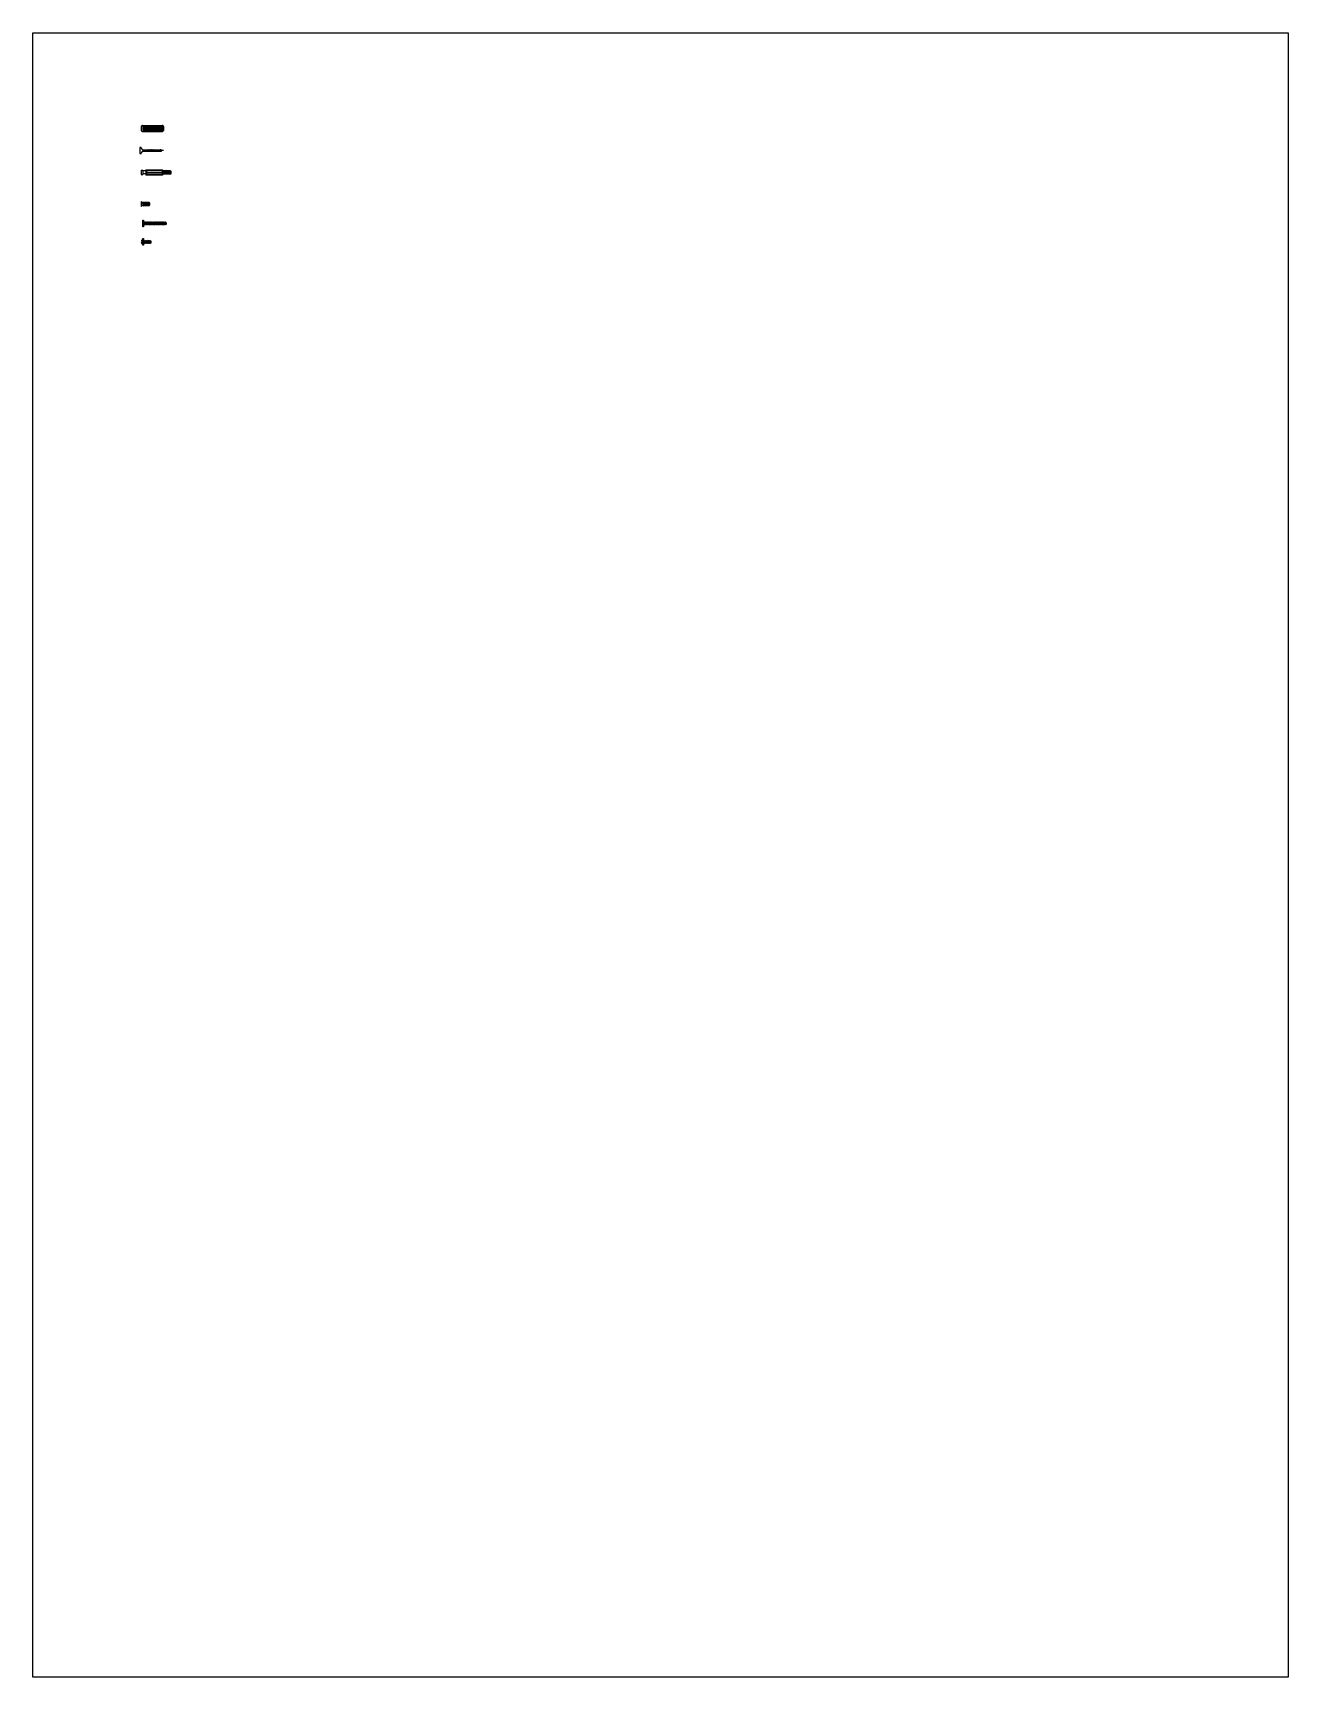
# Model space of a CAD drawing. Header units: inches. Extents: x 239 to 827, y 5 to 226.
# Drawn here: x 564 to 732.6, y 4.7 to 225.6 of the extents above; entities that cross this region are included whole.
import ezdxf

# ---------------------------------------------------------------- set-up
doc = ezdxf.new("R2010")
doc.units = ezdxf.units.IN
doc.header["$MEASUREMENT"] = 0
doc.layers.add('lc', color=1, linetype='Continuous')
doc.layers.add('Viti', color=3, linetype='Continuous')

# ---------------------------------------------------------------- blocks, each defined once
blk = doc.blocks.new('*U6')
blk.add_lwpolyline([(0, 0), (0, 0.1), (0.05, 0), (0.12, -0.4), (0.12, -0.5), (0.07, -0.4), (0, 0)])
blk = doc.blocks.new('*U7')
at = {"color": 0, "linetype": 'ByBlock', "lineweight": -2, "transparency": 16777216}
for p in [(42.38, 270.66), (42.6, 270.66), (42.81, 270.66), (43.03, 270.66), (43.24, 270.66)]:
    blk.add_blockref('*U6', p, dxfattribs=at)
blk = doc.blocks.new('118331')
for p, q in [((40.13, 264.93), (40.13, 264.33)), ((40.13, 264.93), (40.33, 264.93)), ((40.13, 264.33), (40.33, 264.33)), ((40.33, 264.93), (40.33, 264.33)), ((40.73, 264.83), (40.33, 264.83)), ((40.73, 264.43), (40.33, 264.43)), ((40.73, 264.98), (40.73, 264.28)), ((40.73, 264.98), (42.98, 264.98)), ((40.73, 264.8), (40.73, 264.45)), ((42.98, 264.28), (40.73, 264.28)), ((40.83, 264.98), (40.83, 264.68)), ((40.83, 264.93), (42.93, 264.93)), ((40.83, 264.68), (42.93, 264.68)), ((40.83, 264.58), (40.83, 264.28)), ((40.83, 264.58), (42.93, 264.58)), ((40.83, 264.33), (42.93, 264.33)), ((42.93, 264.98), (42.93, 264.68)), ((42.93, 264.58), (42.93, 264.28)), ((42.98, 264.98), (42.98, 264.28)), ((42.98, 264.83), (43.07, 264.83)), ((43.14, 264.43), (42.98, 264.43)), ((43.12, 264.83), (43.28, 264.83)), ((43.35, 264.43), (43.19, 264.43)), ((43.33, 264.83), (43.5, 264.83)), ((43.57, 264.43), (43.4, 264.43)), ((43.55, 264.83), (43.72, 264.83)), ((43.79, 264.43), (43.62, 264.43)), ((43.77, 264.83), (43.93, 264.83)), ((44, 264.43), (43.84, 264.43)), ((43.98, 264.83), (44.08, 264.83)), ((44.08, 264.43), (44.05, 264.43)), ((44.13, 264.78), (44.13, 264.48))]:
    blk.add_line(p, q)
for centre, start, end in [((44.08, 264.78), 360, 90), ((44.08, 264.48), 270, 0)]:
    blk.add_arc(centre, 0.05, start, end)
blk.add_blockref('*U7', (0.69, -5.83))
blk = doc.blocks.new('101350')
for p, q in [((40.13, 267.87), (40.13, 267.33)), ((40.15, 267.91), (40.27, 267.99)), ((40.15, 267.28), (40.27, 267.21)), ((40.28, 267.2), (40.28, 268)), ((40.29, 268), (42.96, 268)), ((40.38, 267.87), (42.88, 267.87)), ((40.38, 267.75), (42.88, 267.75)), ((40.38, 267.6), (42.88, 267.6)), ((40.38, 267.45), (42.88, 267.45)), ((40.38, 267.32), (42.88, 267.32)), ((42.98, 268), (42.98, 267.2)), ((43.11, 267.91), (42.99, 267.99)), ((43.11, 267.28), (42.99, 267.21)), ((43.13, 267.87), (43.13, 267.33)), ((40.29, 267.2), (42.96, 267.2))]:
    blk.add_line(p, q)
for centre, start, end in [((40.18, 267.87), 123.6901, 180), ((40.18, 267.33), 180, 236.3099), ((40.29, 267.95), 90, 123.6901), ((42.96, 267.95), 56.3099, 90), ((43.08, 267.87), 0, 56.3099), ((43.08, 267.33), 303.6901, 0), ((40.29, 267.25), 236.3099, 270), ((42.96, 267.25), 270, 303.6901)]:
    blk.add_arc(centre, 0.05, start, end)
blk = doc.blocks.new('*U8')
blk.add_lwpolyline([(0, 0), (0, 0.1), (0.05, 0), (0.12, -0.4), (0.12, -0.5), (0.07, -0.4), (0, 0)])
blk = doc.blocks.new('*U9')
at = {"color": 0, "linetype": 'ByBlock', "lineweight": -2, "transparency": 16777216}
for p in [(42.38, 270.66), (42.61, 270.66), (42.84, 270.66), (43.06, 270.66)]:
    blk.add_blockref('*U8', p, dxfattribs=at)
blk = doc.blocks.new('110853')
for p, q in [((40.13, 252.04), (40.13, 251.34)), ((40.13, 252.04), (40.25, 251.93)), ((40.57, 251.89), (40.39, 251.89)), ((40.79, 251.89), (40.62, 251.89)), ((41.02, 251.89), (40.84, 251.89)), ((41.18, 251.89), (41.07, 251.89)), ((41.23, 251.84), (41.23, 251.54)), ((40.25, 251.44), (40.13, 251.34)), ((40.41, 251.49), (40.38, 251.49)), ((40.64, 251.49), (40.46, 251.49)), ((40.87, 251.49), (40.69, 251.49)), ((41.09, 251.49), (40.92, 251.49)), ((41.18, 251.49), (41.14, 251.49))]:
    blk.add_line(p, q)
for centre, radius, start, end in [((40.38, 252.09), 0.2, 230.2432, 257.6604), ((41.18, 251.84), 0.05, 360, 90), ((40.38, 251.29), 0.2, 90, 129.7568), ((41.18, 251.54), 0.05, 270, 0)]:
    blk.add_arc(centre, radius, start, end)
blk.add_blockref('*U9', (-2.04, -18.77))
blk = doc.blocks.new('105021')
for p, q in [((40.46, 249.33), (40.43, 249.36)), ((40.43, 249.02), (40.47, 248.98)), ((40.48, 249.38), (40.46, 249.33)), ((40.49, 249.03), (40.46, 249.33)), ((40.47, 248.98), (40.49, 249.03)), ((40.53, 249.33), (40.48, 249.38)), ((40.49, 249.03), (40.54, 248.98)), ((40.55, 249.38), (40.53, 249.33)), ((40.56, 249.03), (40.53, 249.33)), ((40.54, 248.98), (40.56, 249.03)), ((40.6, 249.33), (40.55, 249.38)), ((40.56, 249.03), (40.61, 248.98)), ((40.62, 249.38), (40.6, 249.33)), ((40.63, 249.03), (40.6, 249.33)), ((40.61, 248.98), (40.63, 249.03)), ((40.67, 249.33), (40.62, 249.38)), ((40.63, 249.03), (40.68, 248.98)), ((40.69, 249.38), (40.67, 249.33)), ((40.7, 249.03), (40.67, 249.33)), ((40.68, 248.98), (40.7, 249.03)), ((40.74, 249.33), (40.69, 249.38)), ((40.7, 249.03), (40.75, 248.98)), ((40.76, 249.38), (40.74, 249.33)), ((40.77, 249.03), (40.74, 249.33)), ((40.75, 248.98), (40.77, 249.03)), ((40.81, 249.33), (40.76, 249.38)), ((40.77, 249.03), (40.82, 248.98)), ((40.83, 249.38), (40.81, 249.33)), ((40.84, 249.03), (40.81, 249.33)), ((40.82, 248.98), (40.84, 249.03)), ((40.88, 249.33), (40.83, 249.38)), ((40.84, 249.03), (40.89, 248.98)), ((40.9, 249.38), (40.88, 249.33)), ((40.91, 249.03), (40.88, 249.33)), ((40.89, 248.98), (40.91, 249.03)), ((40.95, 249.33), (40.9, 249.38)), ((40.91, 249.03), (40.96, 248.98)), ((40.97, 249.38), (40.95, 249.33)), ((40.98, 249.03), (40.95, 249.33)), ((40.96, 248.98), (40.98, 249.03)), ((41.02, 249.33), (40.97, 249.38)), ((40.98, 249.03), (41.03, 248.98)), ((41.04, 249.38), (41.02, 249.33)), ((41.05, 249.03), (41.02, 249.33)), ((41.03, 248.98), (41.05, 249.03)), ((41.09, 249.33), (41.04, 249.38)), ((41.05, 249.03), (41.1, 248.98)), ((41.11, 249.38), (41.09, 249.33)), ((41.12, 249.03), (41.09, 249.33)), ((41.1, 248.98), (41.12, 249.03)), ((41.16, 249.33), (41.11, 249.38)), ((41.12, 249.03), (41.17, 248.98)), ((41.18, 249.38), (41.16, 249.33)), ((41.19, 249.03), (41.16, 249.33)), ((41.17, 248.98), (41.19, 249.03)), ((41.23, 249.33), (41.18, 249.38)), ((41.19, 249.03), (41.24, 248.98)), ((41.25, 249.38), (41.23, 249.33)), ((41.26, 249.03), (41.23, 249.33)), ((41.24, 248.98), (41.26, 249.03)), ((41.3, 249.33), (41.25, 249.38)), ((41.26, 249.03), (41.31, 248.98)), ((41.32, 249.38), (41.3, 249.33)), ((41.33, 249.03), (41.3, 249.33)), ((41.31, 248.98), (41.33, 249.03)), ((41.37, 249.33), (41.32, 249.38)), ((41.33, 249.03), (41.38, 248.98)), ((41.4, 249.03), (41.37, 249.33)), ((41.37, 249.33), (41.4, 249.33)), ((41.38, 248.98), (41.4, 249.03)), ((41.4, 249.03), (41.4, 249.03)), ((41.43, 249.3), (41.43, 249.05))]:
    blk.add_line(p, q)
blk.add_lwpolyline([(40.33, 248.75), (40.33, 249.61, -0.414214), (40.35, 249.63), (40.41, 249.63, -0.414214), (40.43, 249.61), (40.43, 248.75, -0.414214), (40.41, 248.73), (40.35, 248.73, -0.414214)], format="xyb", close=True)
for centre, radius, start, end in [((40.54, 249.18), 0.406, 120.5102, 239.4898), ((41.4, 249.3), 0.025, 0, 90), ((41.4, 249.05), 0.025, 270, 0)]:
    blk.add_arc(centre, radius, start, end)
blk = doc.blocks.new('yf')
at = {"layer": 'Viti'}
for p, q in [((578.88, 200.14), (578.85, 200.17)), ((578.85, 199.83), (578.89, 199.79)), ((578.9, 200.19), (578.88, 200.14)), ((578.91, 199.84), (578.88, 200.14)), ((578.89, 199.79), (578.91, 199.84)), ((578.95, 200.14), (578.9, 200.19)), ((578.91, 199.84), (578.96, 199.79)), ((578.97, 200.19), (578.95, 200.14)), ((578.98, 199.84), (578.95, 200.14)), ((578.96, 199.79), (578.98, 199.84)), ((579.02, 200.14), (578.97, 200.19)), ((578.98, 199.84), (579.03, 199.79)), ((579.04, 200.19), (579.02, 200.14)), ((579.05, 199.84), (579.02, 200.14)), ((579.03, 199.79), (579.05, 199.84)), ((579.09, 200.14), (579.04, 200.19)), ((579.05, 199.84), (579.1, 199.79)), ((579.11, 200.19), (579.09, 200.14)), ((579.12, 199.84), (579.09, 200.14)), ((579.1, 199.79), (579.12, 199.84)), ((579.16, 200.14), (579.11, 200.19)), ((579.12, 199.84), (579.17, 199.79)), ((579.18, 200.19), (579.16, 200.14)), ((579.19, 199.84), (579.16, 200.14)), ((579.17, 199.79), (579.19, 199.84)), ((579.23, 200.14), (579.18, 200.19)), ((579.19, 199.84), (579.24, 199.79)), ((579.25, 200.19), (579.23, 200.14)), ((579.26, 199.84), (579.23, 200.14)), ((579.24, 199.79), (579.26, 199.84)), ((579.3, 200.14), (579.25, 200.19)), ((579.26, 199.84), (579.31, 199.79)), ((579.32, 200.19), (579.3, 200.14)), ((579.33, 199.84), (579.3, 200.14)), ((579.31, 199.79), (579.33, 199.84)), ((579.37, 200.14), (579.32, 200.19)), ((579.33, 199.84), (579.38, 199.79)), ((579.39, 200.19), (579.37, 200.14)), ((579.4, 199.84), (579.37, 200.14)), ((579.38, 199.79), (579.4, 199.84)), ((579.44, 200.14), (579.39, 200.19)), ((579.4, 199.84), (579.45, 199.79)), ((579.46, 200.19), (579.44, 200.14)), ((579.47, 199.84), (579.44, 200.14)), ((579.45, 199.79), (579.47, 199.84)), ((579.51, 200.14), (579.46, 200.19)), ((579.47, 199.84), (579.52, 199.79)), ((579.53, 200.19), (579.51, 200.14)), ((579.54, 199.84), (579.51, 200.14)), ((579.52, 199.79), (579.54, 199.84)), ((579.58, 200.14), (579.53, 200.19)), ((579.54, 199.84), (579.59, 199.79)), ((579.6, 200.19), (579.58, 200.14)), ((579.61, 199.84), (579.58, 200.14)), ((579.59, 199.79), (579.61, 199.84)), ((579.65, 200.14), (579.6, 200.19)), ((579.61, 199.84), (579.66, 199.79)), ((579.67, 200.19), (579.65, 200.14)), ((579.68, 199.84), (579.65, 200.14)), ((579.66, 199.79), (579.68, 199.84)), ((579.72, 200.14), (579.67, 200.19)), ((579.68, 199.84), (579.73, 199.79)), ((579.74, 200.19), (579.72, 200.14)), ((579.75, 199.84), (579.72, 200.14)), ((579.73, 199.79), (579.75, 199.84)), ((579.79, 200.14), (579.74, 200.19)), ((579.75, 199.84), (579.8, 199.79)), ((579.81, 200.19), (579.79, 200.14)), ((579.82, 199.84), (579.79, 200.14)), ((579.8, 199.79), (579.82, 199.84)), ((579.86, 200.14), (579.81, 200.19)), ((579.82, 199.84), (579.87, 199.79)), ((579.88, 200.19), (579.86, 200.14)), ((579.89, 199.84), (579.86, 200.14)), ((579.87, 199.79), (579.89, 199.84)), ((579.93, 200.14), (579.88, 200.19)), ((579.89, 199.84), (579.94, 199.79)), ((579.95, 200.19), (579.93, 200.14)), ((579.96, 199.84), (579.93, 200.14)), ((579.94, 199.79), (579.96, 199.84)), ((580, 200.14), (579.95, 200.19)), ((579.96, 199.84), (580.01, 199.79)), ((580.02, 200.19), (580, 200.14)), ((580.03, 199.84), (580, 200.14)), ((580.01, 199.79), (580.03, 199.84)), ((580.07, 200.14), (580.02, 200.19)), ((580.03, 199.84), (580.08, 199.79)), ((580.09, 200.19), (580.07, 200.14)), ((580.1, 199.84), (580.07, 200.14)), ((580.08, 199.79), (580.1, 199.84)), ((580.14, 200.14), (580.09, 200.19)), ((580.1, 199.84), (580.15, 199.79)), ((580.16, 200.19), (580.14, 200.14)), ((580.17, 199.84), (580.14, 200.14)), ((580.15, 199.79), (580.17, 199.84)), ((580.21, 200.14), (580.16, 200.19)), ((580.17, 199.84), (580.22, 199.79)), ((580.23, 200.19), (580.21, 200.14)), ((580.24, 199.84), (580.21, 200.14)), ((580.22, 199.79), (580.24, 199.84)), ((580.28, 200.14), (580.23, 200.19)), ((580.24, 199.84), (580.29, 199.79)), ((580.3, 200.19), (580.28, 200.14)), ((580.31, 199.84), (580.28, 200.14)), ((580.29, 199.79), (580.31, 199.84)), ((580.35, 200.14), (580.3, 200.19)), ((580.31, 199.84), (580.36, 199.79)), ((580.37, 200.19), (580.35, 200.14)), ((580.38, 199.84), (580.35, 200.14)), ((580.36, 199.79), (580.38, 199.84)), ((580.42, 200.14), (580.37, 200.19)), ((580.38, 199.84), (580.43, 199.79)), ((580.44, 200.19), (580.42, 200.14)), ((580.45, 199.84), (580.42, 200.14)), ((580.43, 199.79), (580.45, 199.84)), ((580.49, 200.14), (580.44, 200.19)), ((580.45, 199.84), (580.5, 199.79)), ((580.51, 200.19), (580.49, 200.14)), ((580.52, 199.84), (580.49, 200.14)), ((580.5, 199.79), (580.52, 199.84)), ((580.56, 200.14), (580.51, 200.19)), ((580.52, 199.84), (580.57, 199.79)), ((580.58, 200.19), (580.56, 200.14)), ((580.59, 199.84), (580.56, 200.14)), ((580.57, 199.79), (580.59, 199.84)), ((580.63, 200.14), (580.58, 200.19)), ((580.59, 199.84), (580.64, 199.79)), ((580.65, 200.19), (580.63, 200.14)), ((580.66, 199.84), (580.63, 200.14)), ((580.64, 199.79), (580.66, 199.84)), ((580.7, 200.14), (580.65, 200.19)), ((580.66, 199.84), (580.71, 199.79)), ((580.72, 200.19), (580.7, 200.14)), ((580.73, 199.84), (580.7, 200.14)), ((580.71, 199.79), (580.73, 199.84)), ((580.77, 200.14), (580.72, 200.19)), ((580.73, 199.84), (580.78, 199.79)), ((580.79, 200.19), (580.77, 200.14)), ((580.8, 199.84), (580.77, 200.14)), ((580.78, 199.79), (580.8, 199.84)), ((580.84, 200.14), (580.79, 200.19)), ((580.8, 199.84), (580.85, 199.79)), ((580.86, 200.19), (580.84, 200.14)), ((580.87, 199.84), (580.84, 200.14)), ((580.85, 199.79), (580.87, 199.84)), ((580.91, 200.14), (580.86, 200.19)), ((580.87, 199.84), (580.92, 199.79)), ((580.93, 200.19), (580.91, 200.14)), ((580.94, 199.84), (580.91, 200.14)), ((580.92, 199.79), (580.94, 199.84)), ((580.98, 200.14), (580.93, 200.19)), ((580.94, 199.84), (580.99, 199.79)), ((581, 200.19), (580.98, 200.14)), ((581.01, 199.84), (580.98, 200.14)), ((580.99, 199.79), (581.01, 199.84)), ((581.05, 200.14), (581, 200.19)), ((581.01, 199.84), (581.06, 199.79)), ((581.07, 200.19), (581.05, 200.14)), ((581.08, 199.84), (581.05, 200.14)), ((581.06, 199.79), (581.08, 199.84)), ((581.12, 200.14), (581.07, 200.19)), ((581.08, 199.84), (581.13, 199.79)), ((581.14, 200.19), (581.12, 200.14)), ((581.15, 199.84), (581.12, 200.14)), ((581.13, 199.79), (581.15, 199.84)), ((581.19, 200.14), (581.14, 200.19)), ((581.15, 199.84), (581.2, 199.79)), ((581.21, 200.19), (581.19, 200.14)), ((581.22, 199.84), (581.19, 200.14)), ((581.2, 199.79), (581.22, 199.84)), ((581.26, 200.14), (581.21, 200.19)), ((581.22, 199.84), (581.27, 199.79)), ((581.28, 200.19), (581.26, 200.14)), ((581.29, 199.84), (581.26, 200.14)), ((581.27, 199.79), (581.29, 199.84)), ((581.33, 200.14), (581.28, 200.19)), ((581.29, 199.84), (581.34, 199.79)), ((581.35, 200.19), (581.33, 200.14)), ((581.36, 199.84), (581.33, 200.14)), ((581.34, 199.79), (581.36, 199.84)), ((581.4, 200.14), (581.35, 200.19)), ((581.36, 199.84), (581.41, 199.79)), ((581.42, 200.19), (581.4, 200.14)), ((581.43, 199.84), (581.4, 200.14)), ((581.41, 199.79), (581.43, 199.84)), ((581.47, 200.14), (581.42, 200.19)), ((581.43, 199.84), (581.48, 199.79)), ((581.49, 200.19), (581.47, 200.14)), ((581.5, 199.84), (581.47, 200.14)), ((581.48, 199.79), (581.5, 199.84)), ((581.54, 200.14), (581.49, 200.19)), ((581.5, 199.84), (581.55, 199.79)), ((581.56, 200.19), (581.54, 200.14)), ((581.57, 199.84), (581.54, 200.14)), ((581.55, 199.79), (581.57, 199.84)), ((581.61, 200.14), (581.56, 200.19)), ((581.57, 199.84), (581.62, 199.79)), ((581.63, 200.19), (581.61, 200.14)), ((581.64, 199.84), (581.61, 200.14)), ((581.62, 199.79), (581.64, 199.84)), ((581.68, 200.14), (581.63, 200.19)), ((581.64, 199.84), (581.69, 199.79)), ((581.7, 200.19), (581.68, 200.14)), ((581.71, 199.84), (581.68, 200.14)), ((581.69, 199.79), (581.71, 199.84)), ((581.75, 200.14), (581.7, 200.19)), ((581.71, 199.84), (581.76, 199.79)), ((581.77, 200.19), (581.75, 200.14)), ((581.78, 199.84), (581.75, 200.14)), ((581.76, 199.79), (581.78, 199.84)), ((581.82, 200.14), (581.77, 200.19)), ((581.78, 199.84), (581.83, 199.79)), ((581.85, 199.84), (581.82, 200.14)), ((581.82, 200.14), (581.85, 200.14)), ((581.83, 199.79), (581.85, 199.84)), ((581.85, 199.84), (581.85, 199.84)), ((581.88, 200.11), (581.88, 199.86))]:
    blk.add_line(p, q, dxfattribs=at)
blk.add_lwpolyline([(578.75, 199.56), (578.75, 200.42, -0.414214), (578.77, 200.44), (578.83, 200.44, -0.414214), (578.85, 200.42), (578.85, 199.56, -0.414214), (578.83, 199.54), (578.77, 199.54, -0.414214)], format="xyb", close=True, dxfattribs=at)
for centre, start, end in [((581.85, 200.11), 0, 90), ((581.85, 199.86), 270, 0)]:
    blk.add_arc(centre, 0.025, start, end, dxfattribs=at)
blk = doc.blocks.new('*U19')
blk.add_lwpolyline([(0.2, -0.3), (0.21, -0.25), (0.23, -0.3), (0.27, -0.5), (0.26, -0.55), (0.24, -0.5), (0.2, -0.3)])
blk = doc.blocks.new('*U20')
at = {"layer": 'Viti', "color": 0, "linetype": 'ByBlock', "lineweight": -2, "transparency": 16777216}
for p in [(40.13, 265.04), (40.27, 265.04), (40.4, 265.04), (40.54, 265.04), (40.68, 265.04), (40.82, 265.04), (40.96, 265.04), (41.09, 265.04), (41.23, 265.04), (41.37, 265.04), (41.51, 265.04), (41.64, 265.04), (41.78, 265.04), (41.92, 265.04), (42.06, 265.04), (42.19, 265.04), (42.33, 265.04), (42.47, 265.04)]:
    blk.add_blockref('*U19', p, dxfattribs=at)
blk = doc.blocks.new('sadgvd')
at = {"layer": 'Viti'}
for p, q in [((578.55, 210.19), (578.63, 209.95)), ((578.72, 209.89), (578.75, 209.89)), ((578.78, 209.89), (578.88, 209.89)), ((578.92, 209.89), (579.02, 209.89)), ((579.06, 209.89), (579.16, 209.89)), ((579.19, 209.89), (579.3, 209.89)), ((579.33, 209.89), (579.43, 209.89)), ((579.47, 209.89), (579.57, 209.89)), ((579.61, 209.89), (579.71, 209.89)), ((579.74, 209.89), (579.85, 209.89)), ((579.88, 209.89), (579.98, 209.89)), ((580.02, 209.89), (580.12, 209.89)), ((580.16, 209.89), (580.26, 209.89)), ((580.29, 209.89), (580.4, 209.89)), ((580.43, 209.89), (580.53, 209.89)), ((580.57, 209.89), (580.67, 209.89)), ((580.71, 209.89), (580.81, 209.89)), ((580.84, 209.89), (580.95, 209.89)), ((580.98, 209.89), (581.04, 209.89)), ((581.04, 209.89), (581.09, 209.89)), ((581.23, 209.87), (581.18, 209.88)), ((581.24, 209.9), (581.23, 209.87)), ((581.23, 209.87), (581.25, 209.72)), ((581.26, 209.86), (581.24, 209.9)), ((581.55, 209.79), (581.26, 209.86)), ((581.29, 209.73), (581.26, 209.86)), ((578.63, 209.63), (578.55, 209.39)), ((578.72, 209.69), (578.78, 209.69)), ((578.82, 209.69), (578.92, 209.69)), ((578.95, 209.69), (579.06, 209.69)), ((579.09, 209.69), (579.19, 209.69)), ((579.23, 209.69), (579.33, 209.69)), ((579.37, 209.69), (579.47, 209.69)), ((579.5, 209.69), (579.61, 209.69)), ((579.64, 209.69), (579.74, 209.69)), ((579.78, 209.69), (579.88, 209.69)), ((579.92, 209.69), (580.02, 209.69)), ((580.05, 209.69), (580.16, 209.69)), ((580.19, 209.69), (580.3, 209.69)), ((580.33, 209.69), (580.43, 209.69)), ((580.47, 209.69), (580.57, 209.69)), ((580.61, 209.69), (580.71, 209.69)), ((580.74, 209.69), (580.85, 209.69)), ((580.88, 209.69), (580.98, 209.69)), ((581.02, 209.69), (581.07, 209.69)), ((581.07, 209.69), (581.1, 209.69)), ((581.25, 209.72), (581.18, 209.7)), ((581.25, 209.72), (581.28, 209.68)), ((581.28, 209.68), (581.29, 209.73)), ((581.55, 209.79), (581.29, 209.73))]:
    blk.add_line(p, q, dxfattribs=at)
for points in [[(578.35, 210.17), (578.35, 209.42)], [(578.55, 210.19), (578.37, 210.19)], [(578.37, 209.39), (578.55, 209.39)]]:
    blk.add_lwpolyline(points, dxfattribs=at)
for centre, radius, start, end in [((578.37, 210.17), 0.025, 90, 180), ((578.72, 209.99), 0.1, 203.012, 270), ((581.09, 209.54), 0.348, 75.2281, 85.5061), ((578.37, 209.42), 0.025, 180, 270), ((578.72, 209.59), 0.1, 90, 156.988), ((581.1, 209.99), 0.3, 270, 273.397), ((581.09, 210.04), 0.348, 274.4939, 284.7719)]:
    blk.add_arc(centre, radius, start, end, dxfattribs=at)
blk.add_blockref('*U20', (538.42, -54.85), dxfattribs=at)

msp = doc.modelspace()

# ---------------------------------------------------------------- linework, layer by layer
at = {"layer": 'lc'}
msp.add_lwpolyline([(564, 225.59), (732.57, 225.59), (732.57, 4.75), (564, 4.75), (564, 225.59)], dxfattribs=at)

# ---------------------------------------------------------------- block references
for name in ['sadgvd', 'yf']:
    msp.add_blockref(name, (0, 0))
at = {"layer": 'Viti'}
for name, p in [('101350', (538.42, -54.85)), ('118331', (538.42, -57.78)), ('110853', (538.42, -49.08)), ('105021', (538.42, -51.66))]:
    msp.add_blockref(name, p, dxfattribs=at)

doc.saveas('drawing.dxf')
